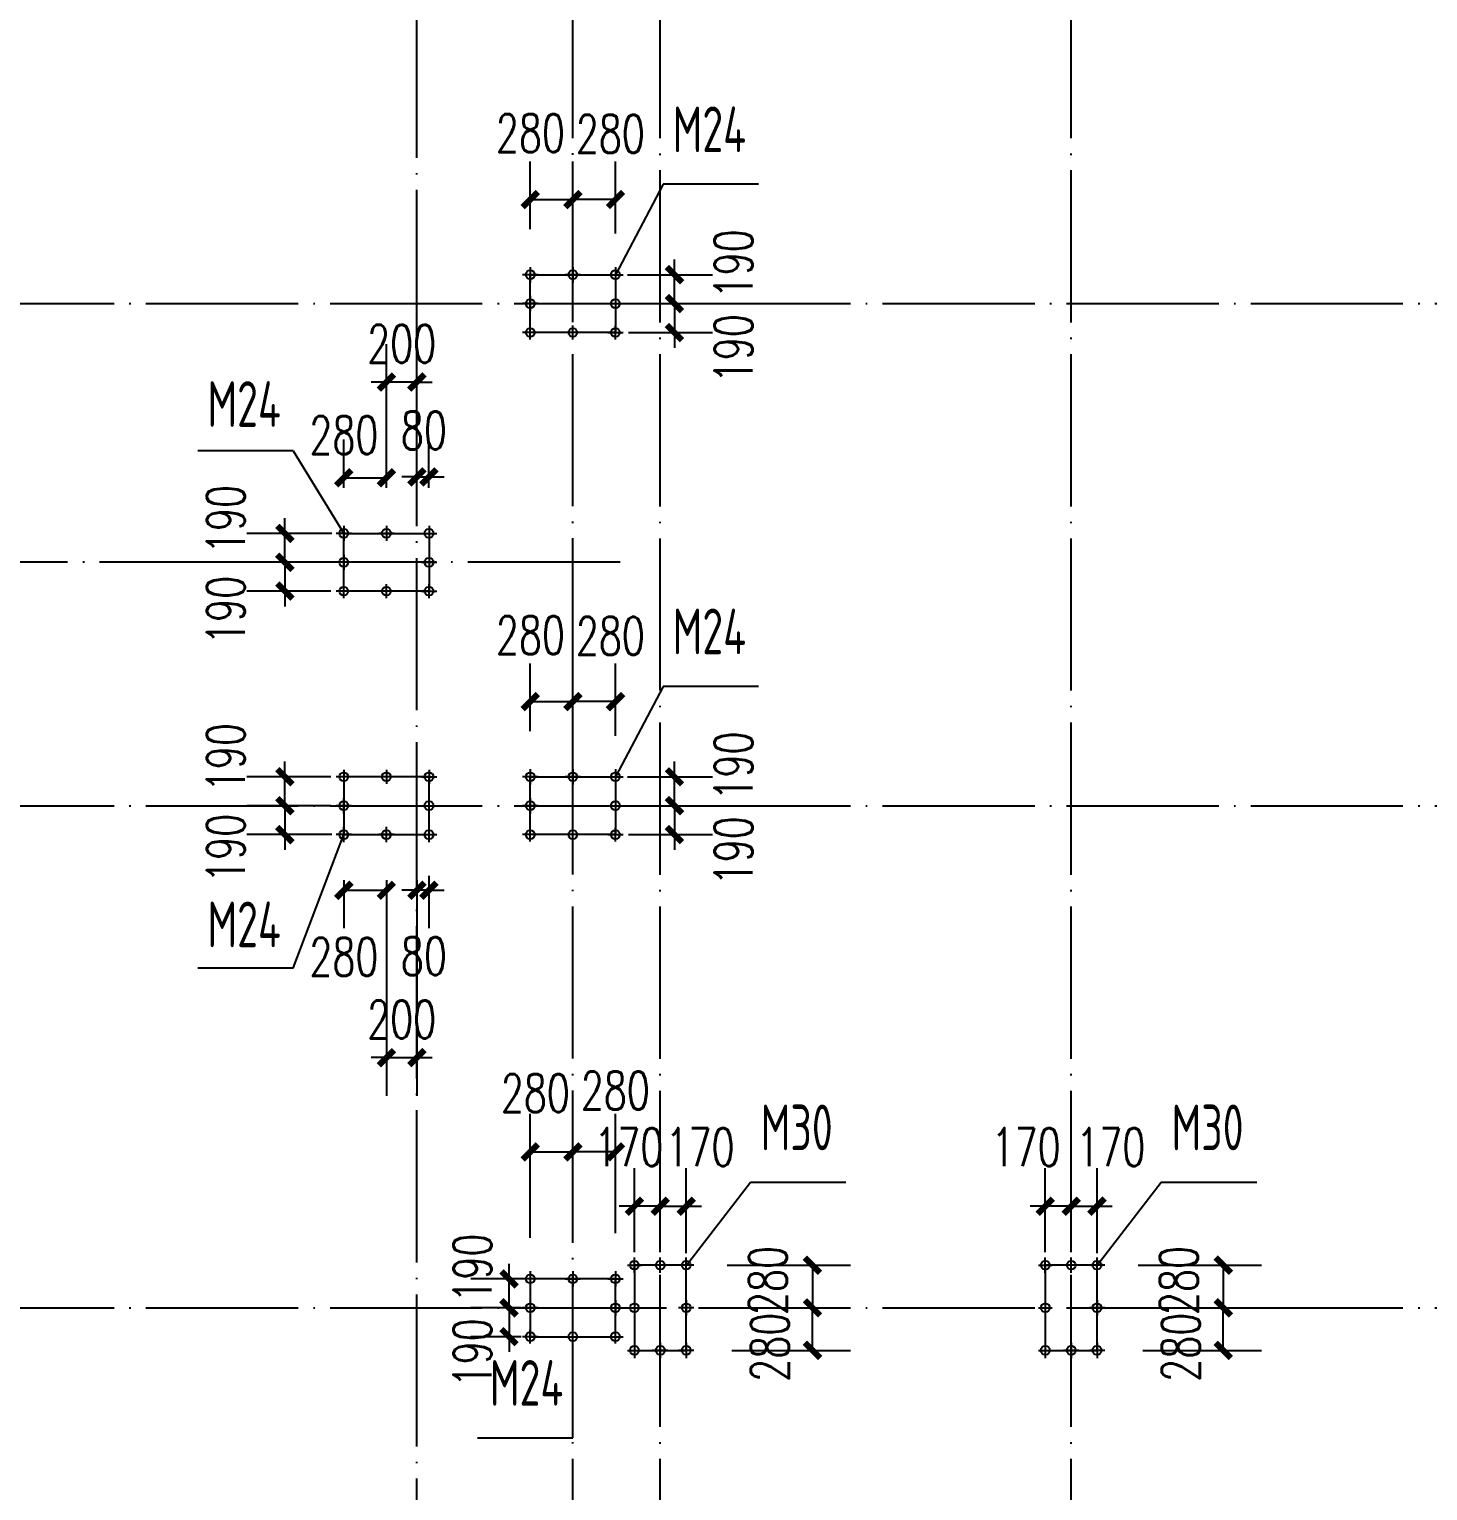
# Model space of a CAD drawing. Extents: x -89996 to 1006241, y -2176 to 440573.
# Drawn here: x 414479 to 432860, y 133138 to 152350 of the extents above; entities that cross this region are included whole.
import ezdxf
from ezdxf.enums import TextEntityAlignment as Align

# ---------------------------------------------------------------- set-up
doc = ezdxf.new("R2010")
doc.units = 0
doc.header["$LTSCALE"] = 1000
doc.header["$MEASUREMENT"] = 0
doc.linetypes.add('DOTE', pattern=[2.42, 2, -0.2, 0.02, -0.2])
for name, color, linetype in [('AXIS', 3, 'Continuous'), ('DOTE', 1, 'DOTE'), ('TEXT', 7, 'Continuous')]:
    doc.layers.add(name, color=color, linetype=linetype)
doc.styles.add('_TCH_DIM_T3', font='SIMPLEX', dxfattribs={"width": 0.705882, "bigfont": 'GBCBIG'})
doc.styles.add('TSSD_Label', font='tssdeng.shx', dxfattribs={"width": 0.7, "bigfont": 'hztxt.shx'})
doc.dimstyles.new('TCH-200-2', dxfattribs={"dimtxt": 500, "dimasz": 200, "dimexe": 500, "dimexo": 600, "dimgap": 252.5, "dimtad": 1, "dimdec": 0, "dimlfac": 0.5, "dimzin": 0, "dimdsep": 46, "dimtxsty": '_TCH_DIM_T3', "dimblk": 'ARCHTICK', "dimcen": 0.09, "dimclrd": 124, "dimclre": 124, "dimclrt": 7, "dimazin": 2, "dimtfac": 1, "dimtdec": 0, "dimtix": 1, "dimtmove": 2, "dimatfit": 3, "dimfxl": 0, "dimtolj": 1, "dimtzin": 0, "dimarcsym": 0})

# ---------------------------------------------------------------- blocks, each defined once
blk = doc.blocks.new('_ArchTick')
at = {"color": 0, "linetype": 'ByBlock', "const_width": 0.4}
blk.add_lwpolyline([(-0.5, -0.5), (0.5, 0.5)], dxfattribs=at)
blk = doc.blocks.new('*D1782')
at = {"color": 124, "linetype": 'ByBlock', "lineweight": -2, "transparency": 16777216}
for p, q in [((422433, 136276), (422433, 137378)), ((422773, 136273), (422773, 137378)), ((422433, 136878), (422233, 136878)), ((422773, 136878), (422433, 136878)), ((422773, 136878), (422973, 136878))]:
    blk.add_line(p, q, dxfattribs=at)
at = {"layer": 'Defpoints', "color": 0, "linetype": 'ByBlock', "transparency": 16777216}
for p in [(422433, 136878), (422433, 135676), (422773, 135673)]:
    blk.add_point(p, dxfattribs=at)
at = {"color": 124, "linetype": 'ByBlock', "lineweight": -2, "transparency": 16777216, "xscale": 200, "yscale": 200, "zscale": 200}
blk.add_blockref('_ArchTick', (422433, 136878), dxfattribs=at)
at = {"color": 124, "linetype": 'ByBlock', "lineweight": -2, "transparency": 16777216, "xscale": 200, "yscale": 200, "zscale": 200, "rotation": 180}
blk.add_blockref('_ArchTick', (422773, 136878), dxfattribs=at)
at = {"color": 7, "linetype": 'ByBlock', "transparency": 16777216, "insert": (422359, 137655), "char_height": 500, "attachment_point": 5, "style": '_TCH_DIM_T3'}
blk.add_mtext('\\A1;170', dxfattribs=at)
blk = doc.blocks.new('*D1783')
at = {"color": 124, "linetype": 'ByBlock', "lineweight": -2, "transparency": 16777216}
for p, q in [((422773, 136273), (422773, 137378)), ((423113, 136263), (423113, 137378)), ((422773, 136878), (422573, 136878)), ((422773, 136878), (423113, 136878)), ((423113, 136878), (423313, 136878))]:
    blk.add_line(p, q, dxfattribs=at)
at = {"layer": 'Defpoints', "color": 0, "linetype": 'ByBlock', "transparency": 16777216}
for p in [(423113, 136878), (422773, 135673), (423113, 135663)]:
    blk.add_point(p, dxfattribs=at)
at = {"color": 124, "linetype": 'ByBlock', "lineweight": -2, "transparency": 16777216, "xscale": 200, "yscale": 200, "zscale": 200}
blk.add_blockref('_ArchTick', (422773, 136878), dxfattribs=at)
at = {"color": 124, "linetype": 'ByBlock', "lineweight": -2, "transparency": 16777216, "xscale": 200, "yscale": 200, "zscale": 200, "rotation": 180}
blk.add_blockref('_ArchTick', (423113, 136878), dxfattribs=at)
at = {"color": 7, "linetype": 'ByBlock', "transparency": 16777216, "insert": (423295, 137655), "char_height": 500, "attachment_point": 5, "style": '_TCH_DIM_T3'}
blk.add_mtext('\\A1;170', dxfattribs=at)
blk = doc.blocks.new('*D1784')
at = {"color": 124, "linetype": 'ByBlock', "lineweight": -2, "transparency": 16777216}
for p, q in [((423653, 136103), (425273, 136103)), ((424773, 136103), (424773, 135543)), ((423713, 135543), (425273, 135543))]:
    blk.add_line(p, q, dxfattribs=at)
at = {"layer": 'Defpoints', "color": 0, "linetype": 'ByBlock', "transparency": 16777216}
for p in [(423053, 136103), (423113, 135543), (424773, 135543)]:
    blk.add_point(p, dxfattribs=at)
at = {"color": 124, "linetype": 'ByBlock', "lineweight": -2, "transparency": 16777216, "xscale": 200, "yscale": 200, "zscale": 200}
for p, rotation in [((424773, 136103), 90), ((424773, 135543), 270)]:
    blk.add_blockref('_ArchTick', p, dxfattribs=dict(at, rotation=rotation))
at = {"color": 7, "linetype": 'ByBlock', "transparency": 16777216, "insert": (424188, 135902), "char_height": 500, "attachment_point": 5, "rotation": 90, "style": '_TCH_DIM_T3'}
blk.add_mtext('\\A1;280', dxfattribs=at)
blk = doc.blocks.new('*D1781')
at = {"color": 124, "linetype": 'ByBlock', "lineweight": -2, "transparency": 16777216}
for p, q in [((423713, 135543), (425273, 135543)), ((424773, 134983), (424773, 135543)), ((423713, 134983), (425273, 134983))]:
    blk.add_line(p, q, dxfattribs=at)
at = {"layer": 'Defpoints', "color": 0, "linetype": 'ByBlock', "transparency": 16777216}
for p in [(423113, 135543), (424773, 135543), (423113, 134983)]:
    blk.add_point(p, dxfattribs=at)
at = {"color": 124, "linetype": 'ByBlock', "lineweight": -2, "transparency": 16777216, "xscale": 200, "yscale": 200, "zscale": 200}
for p, rotation in [((424773, 135543), 90), ((424773, 134983), 270)]:
    blk.add_blockref('_ArchTick', p, dxfattribs=dict(at, rotation=rotation))
at = {"color": 7, "linetype": 'ByBlock', "transparency": 16777216, "insert": (424214, 135024), "char_height": 500, "attachment_point": 5, "rotation": 90, "style": '_TCH_DIM_T3'}
blk.add_mtext('\\A1;280', dxfattribs=at)
blk = doc.blocks.new('*D1785')
at = {"color": 124, "linetype": 'ByBlock', "lineweight": -2, "transparency": 16777216}
for p, q in [((427833, 136276), (427833, 137378)), ((428173, 136273), (428173, 137378)), ((427833, 136878), (427633, 136878)), ((428173, 136878), (427833, 136878)), ((428173, 136878), (428373, 136878))]:
    blk.add_line(p, q, dxfattribs=at)
at = {"layer": 'Defpoints', "color": 0, "linetype": 'ByBlock', "transparency": 16777216}
for p in [(427833, 136878), (427833, 135676), (428173, 135673)]:
    blk.add_point(p, dxfattribs=at)
at = {"color": 124, "linetype": 'ByBlock', "lineweight": -2, "transparency": 16777216, "xscale": 200, "yscale": 200, "zscale": 200}
blk.add_blockref('_ArchTick', (427833, 136878), dxfattribs=at)
at = {"color": 124, "linetype": 'ByBlock', "lineweight": -2, "transparency": 16777216, "xscale": 200, "yscale": 200, "zscale": 200, "rotation": 180}
blk.add_blockref('_ArchTick', (428173, 136878), dxfattribs=at)
at = {"color": 7, "linetype": 'ByBlock', "transparency": 16777216, "insert": (427581, 137655), "char_height": 500, "attachment_point": 5, "style": '_TCH_DIM_T3'}
blk.add_mtext('\\A1;170', dxfattribs=at)
blk = doc.blocks.new('*D1786')
at = {"color": 124, "linetype": 'ByBlock', "lineweight": -2, "transparency": 16777216}
for p, q in [((428173, 136273), (428173, 137378)), ((428513, 136263), (428513, 137378)), ((428173, 136878), (427973, 136878)), ((428173, 136878), (428513, 136878)), ((428513, 136878), (428713, 136878))]:
    blk.add_line(p, q, dxfattribs=at)
at = {"layer": 'Defpoints', "color": 0, "linetype": 'ByBlock', "transparency": 16777216}
for p in [(428513, 136878), (428173, 135673), (428513, 135663)]:
    blk.add_point(p, dxfattribs=at)
at = {"color": 124, "linetype": 'ByBlock', "lineweight": -2, "transparency": 16777216, "xscale": 200, "yscale": 200, "zscale": 200}
blk.add_blockref('_ArchTick', (428173, 136878), dxfattribs=at)
at = {"color": 124, "linetype": 'ByBlock', "lineweight": -2, "transparency": 16777216, "xscale": 200, "yscale": 200, "zscale": 200, "rotation": 180}
blk.add_blockref('_ArchTick', (428513, 136878), dxfattribs=at)
at = {"color": 7, "linetype": 'ByBlock', "transparency": 16777216, "insert": (428695, 137655), "char_height": 500, "attachment_point": 5, "style": '_TCH_DIM_T3'}
blk.add_mtext('\\A1;170', dxfattribs=at)
blk = doc.blocks.new('*D1787')
at = {"color": 124, "linetype": 'ByBlock', "lineweight": -2, "transparency": 16777216}
for p, q in [((429053, 136103), (430673, 136103)), ((430173, 136103), (430173, 135543)), ((429113, 135543), (430673, 135543))]:
    blk.add_line(p, q, dxfattribs=at)
at = {"layer": 'Defpoints', "color": 0, "linetype": 'ByBlock', "transparency": 16777216}
for p in [(428453, 136103), (428513, 135543), (430173, 135543)]:
    blk.add_point(p, dxfattribs=at)
at = {"color": 124, "linetype": 'ByBlock', "lineweight": -2, "transparency": 16777216, "xscale": 200, "yscale": 200, "zscale": 200}
for p, rotation in [((430173, 136103), 90), ((430173, 135543), 270)]:
    blk.add_blockref('_ArchTick', p, dxfattribs=dict(at, rotation=rotation))
at = {"color": 7, "linetype": 'ByBlock', "transparency": 16777216, "insert": (429588, 135902), "char_height": 500, "attachment_point": 5, "rotation": 90, "style": '_TCH_DIM_T3'}
blk.add_mtext('\\A1;280', dxfattribs=at)
blk = doc.blocks.new('*D1788')
at = {"color": 124, "linetype": 'ByBlock', "lineweight": -2, "transparency": 16777216}
for p, q in [((429113, 135543), (430673, 135543)), ((430173, 134983), (430173, 135543)), ((429113, 134983), (430673, 134983))]:
    blk.add_line(p, q, dxfattribs=at)
at = {"layer": 'Defpoints', "color": 0, "linetype": 'ByBlock', "transparency": 16777216}
for p in [(428513, 135543), (430173, 135543), (428513, 134983)]:
    blk.add_point(p, dxfattribs=at)
at = {"color": 124, "linetype": 'ByBlock', "lineweight": -2, "transparency": 16777216, "xscale": 200, "yscale": 200, "zscale": 200}
for p, rotation in [((430173, 135543), 90), ((430173, 134983), 270)]:
    blk.add_blockref('_ArchTick', p, dxfattribs=dict(at, rotation=rotation))
at = {"color": 7, "linetype": 'ByBlock', "transparency": 16777216, "insert": (429614, 135024), "char_height": 500, "attachment_point": 5, "rotation": 90, "style": '_TCH_DIM_T3'}
blk.add_mtext('\\A1;280', dxfattribs=at)
blk = doc.blocks.new('*D2372')
at = {"color": 124, "linetype": 'ByBlock', "lineweight": -2, "transparency": 16777216}
for p, q in [((422959, 148743), (422959, 148943)), ((422354, 148743), (423459, 148743)), ((422959, 148743), (422959, 148363)), ((422356, 148363), (423459, 148363)), ((422959, 148363), (422959, 148163))]:
    blk.add_line(p, q, dxfattribs=at)
at = {"layer": 'Defpoints', "color": 0, "linetype": 'ByBlock', "transparency": 16777216}
for p in [(421754, 148743), (421756, 148363), (422959, 148363)]:
    blk.add_point(p, dxfattribs=at)
at = {"color": 124, "linetype": 'ByBlock', "lineweight": -2, "transparency": 16777216, "xscale": 200, "yscale": 200, "zscale": 200}
for p, rotation in [((422959, 148743), 270), ((422959, 148363), 90)]:
    blk.add_blockref('_ArchTick', p, dxfattribs=dict(at, rotation=rotation))
at = {"color": 7, "linetype": 'ByBlock', "transparency": 16777216, "insert": (423735, 148151), "char_height": 500, "attachment_point": 5, "rotation": 90, "style": '_TCH_DIM_T3'}
blk.add_mtext('\\A1;190', dxfattribs=at)
blk = doc.blocks.new('*D2373')
at = {"color": 124, "linetype": 'ByBlock', "lineweight": -2, "transparency": 16777216}
for p, q in [((422959, 149123), (422959, 149323)), ((422344, 149123), (423459, 149123)), ((422959, 148743), (422959, 149123)), ((422354, 148743), (423459, 148743)), ((422959, 148743), (422959, 148543))]:
    blk.add_line(p, q, dxfattribs=at)
at = {"layer": 'Defpoints', "color": 0, "linetype": 'ByBlock', "transparency": 16777216}
for p in [(421744, 149123), (422959, 149123), (421754, 148743)]:
    blk.add_point(p, dxfattribs=at)
at = {"color": 124, "linetype": 'ByBlock', "lineweight": -2, "transparency": 16777216, "xscale": 200, "yscale": 200, "zscale": 200}
for p, rotation in [((422959, 149123), 270), ((422959, 148743), 90)]:
    blk.add_blockref('_ArchTick', p, dxfattribs=dict(at, rotation=rotation))
at = {"color": 7, "linetype": 'ByBlock', "transparency": 16777216, "insert": (423735, 149265), "char_height": 500, "attachment_point": 5, "rotation": 90, "style": '_TCH_DIM_T3'}
blk.add_mtext('\\A1;190', dxfattribs=at)
blk = doc.blocks.new('*D2374')
at = {"color": 124, "linetype": 'ByBlock', "lineweight": -2, "transparency": 16777216}
for p, q in [((421624, 149723), (421624, 150611)), ((422184, 149663), (422184, 150611)), ((422184, 150111), (421624, 150111))]:
    blk.add_line(p, q, dxfattribs=at)
at = {"layer": 'Defpoints', "color": 0, "linetype": 'ByBlock', "transparency": 16777216}
for p in [(421624, 150111), (421624, 149123), (422184, 149063)]:
    blk.add_point(p, dxfattribs=at)
at = {"color": 124, "linetype": 'ByBlock', "lineweight": -2, "transparency": 16777216, "xscale": 200, "yscale": 200, "zscale": 200, "rotation": 180}
blk.add_blockref('_ArchTick', (421624, 150111), dxfattribs=at)
at = {"color": 124, "linetype": 'ByBlock', "lineweight": -2, "transparency": 16777216, "xscale": 200, "yscale": 200, "zscale": 200}
blk.add_blockref('_ArchTick', (422184, 150111), dxfattribs=at)
at = {"color": 7, "linetype": 'ByBlock', "transparency": 16777216, "insert": (422116, 150975), "char_height": 500, "attachment_point": 5, "style": '_TCH_DIM_T3'}
blk.add_mtext('\\A1;280', dxfattribs=at)
blk = doc.blocks.new('*D2375')
at = {"color": 124, "linetype": 'ByBlock', "lineweight": -2, "transparency": 16777216}
for p, q in [((421064, 149723), (421064, 150611)), ((421624, 149723), (421624, 150611)), ((421064, 150111), (421624, 150111))]:
    blk.add_line(p, q, dxfattribs=at)
at = {"layer": 'Defpoints', "color": 0, "linetype": 'ByBlock', "transparency": 16777216}
for p in [(421624, 150111), (421064, 149123), (421624, 149123)]:
    blk.add_point(p, dxfattribs=at)
at = {"color": 124, "linetype": 'ByBlock', "lineweight": -2, "transparency": 16777216, "xscale": 200, "yscale": 200, "zscale": 200, "rotation": 180}
blk.add_blockref('_ArchTick', (421064, 150111), dxfattribs=at)
at = {"color": 124, "linetype": 'ByBlock', "lineweight": -2, "transparency": 16777216, "xscale": 200, "yscale": 200, "zscale": 200}
blk.add_blockref('_ArchTick', (421624, 150111), dxfattribs=at)
at = {"color": 7, "linetype": 'ByBlock', "transparency": 16777216, "insert": (421066, 150985), "char_height": 500, "attachment_point": 5, "style": '_TCH_DIM_T3'}
blk.add_mtext('\\A1;280', dxfattribs=at)
blk = doc.blocks.new('*D2392')
at = {"color": 124, "linetype": 'ByBlock', "lineweight": -2, "transparency": 16777216}
for p, q in [((422959, 142143), (422959, 142343)), ((422354, 142143), (423459, 142143)), ((422959, 142143), (422959, 141763)), ((422356, 141763), (423459, 141763)), ((422959, 141763), (422959, 141563))]:
    blk.add_line(p, q, dxfattribs=at)
at = {"layer": 'Defpoints', "color": 0, "linetype": 'ByBlock', "transparency": 16777216}
for p in [(421754, 142143), (421756, 141763), (422959, 141763)]:
    blk.add_point(p, dxfattribs=at)
at = {"color": 124, "linetype": 'ByBlock', "lineweight": -2, "transparency": 16777216, "xscale": 200, "yscale": 200, "zscale": 200}
for p, rotation in [((422959, 142143), 270), ((422959, 141763), 90)]:
    blk.add_blockref('_ArchTick', p, dxfattribs=dict(at, rotation=rotation))
at = {"color": 7, "linetype": 'ByBlock', "transparency": 16777216, "insert": (423735, 141551), "char_height": 500, "attachment_point": 5, "rotation": 90, "style": '_TCH_DIM_T3'}
blk.add_mtext('\\A1;190', dxfattribs=at)
blk = doc.blocks.new('*D2393')
at = {"color": 124, "linetype": 'ByBlock', "lineweight": -2, "transparency": 16777216}
for p, q in [((422959, 142523), (422959, 142723)), ((422344, 142523), (423459, 142523)), ((422959, 142143), (422959, 142523)), ((422354, 142143), (423459, 142143)), ((422959, 142143), (422959, 141943))]:
    blk.add_line(p, q, dxfattribs=at)
at = {"layer": 'Defpoints', "color": 0, "linetype": 'ByBlock', "transparency": 16777216}
for p in [(421744, 142523), (422959, 142523), (421754, 142143)]:
    blk.add_point(p, dxfattribs=at)
at = {"color": 124, "linetype": 'ByBlock', "lineweight": -2, "transparency": 16777216, "xscale": 200, "yscale": 200, "zscale": 200}
for p, rotation in [((422959, 142523), 270), ((422959, 142143), 90)]:
    blk.add_blockref('_ArchTick', p, dxfattribs=dict(at, rotation=rotation))
at = {"color": 7, "linetype": 'ByBlock', "transparency": 16777216, "insert": (423735, 142665), "char_height": 500, "attachment_point": 5, "rotation": 90, "style": '_TCH_DIM_T3'}
blk.add_mtext('\\A1;190', dxfattribs=at)
blk = doc.blocks.new('*D2394')
at = {"color": 124, "linetype": 'ByBlock', "lineweight": -2, "transparency": 16777216}
for p, q in [((421624, 143123), (421624, 144011)), ((422184, 143063), (422184, 144011)), ((422184, 143511), (421624, 143511))]:
    blk.add_line(p, q, dxfattribs=at)
at = {"layer": 'Defpoints', "color": 0, "linetype": 'ByBlock', "transparency": 16777216}
for p in [(421624, 143511), (421624, 142523), (422184, 142463)]:
    blk.add_point(p, dxfattribs=at)
at = {"color": 124, "linetype": 'ByBlock', "lineweight": -2, "transparency": 16777216, "xscale": 200, "yscale": 200, "zscale": 200, "rotation": 180}
blk.add_blockref('_ArchTick', (421624, 143511), dxfattribs=at)
at = {"color": 124, "linetype": 'ByBlock', "lineweight": -2, "transparency": 16777216, "xscale": 200, "yscale": 200, "zscale": 200}
blk.add_blockref('_ArchTick', (422184, 143511), dxfattribs=at)
at = {"color": 7, "linetype": 'ByBlock', "transparency": 16777216, "insert": (422116, 144375), "char_height": 500, "attachment_point": 5, "style": '_TCH_DIM_T3'}
blk.add_mtext('\\A1;280', dxfattribs=at)
blk = doc.blocks.new('*D2395')
at = {"color": 124, "linetype": 'ByBlock', "lineweight": -2, "transparency": 16777216}
for p, q in [((421064, 143123), (421064, 144011)), ((421624, 143123), (421624, 144011)), ((421064, 143511), (421624, 143511))]:
    blk.add_line(p, q, dxfattribs=at)
at = {"layer": 'Defpoints', "color": 0, "linetype": 'ByBlock', "transparency": 16777216}
for p in [(421624, 143511), (421064, 142523), (421624, 142523)]:
    blk.add_point(p, dxfattribs=at)
at = {"color": 124, "linetype": 'ByBlock', "lineweight": -2, "transparency": 16777216, "xscale": 200, "yscale": 200, "zscale": 200, "rotation": 180}
blk.add_blockref('_ArchTick', (421064, 143511), dxfattribs=at)
at = {"color": 124, "linetype": 'ByBlock', "lineweight": -2, "transparency": 16777216, "xscale": 200, "yscale": 200, "zscale": 200}
blk.add_blockref('_ArchTick', (421624, 143511), dxfattribs=at)
at = {"color": 7, "linetype": 'ByBlock', "transparency": 16777216, "insert": (421066, 144385), "char_height": 500, "attachment_point": 5, "style": '_TCH_DIM_T3'}
blk.add_mtext('\\A1;280', dxfattribs=at)
blk = doc.blocks.new('*D2400')
at = {"color": 124, "linetype": 'ByBlock', "lineweight": -2, "transparency": 16777216}
for p, q in [((420785, 135543), (420785, 135743)), ((420946, 135543), (420285, 135543)), ((420785, 135543), (420785, 135163)), ((420944, 135163), (420285, 135163)), ((420785, 135163), (420785, 134963))]:
    blk.add_line(p, q, dxfattribs=at)
at = {"layer": 'Defpoints', "color": 0, "linetype": 'ByBlock', "transparency": 16777216}
for p in [(421546, 135543), (420785, 135163), (421544, 135163)]:
    blk.add_point(p, dxfattribs=at)
at = {"color": 124, "linetype": 'ByBlock', "lineweight": -2, "transparency": 16777216, "xscale": 200, "yscale": 200, "zscale": 200}
for p, rotation in [((420785, 135543), 270), ((420785, 135163), 90)]:
    blk.add_blockref('_ArchTick', p, dxfattribs=dict(at, rotation=rotation))
at = {"color": 7, "linetype": 'ByBlock', "transparency": 16777216, "insert": (420304, 134951), "char_height": 500, "attachment_point": 5, "rotation": 90, "style": '_TCH_DIM_T3'}
blk.add_mtext('\\A1;190', dxfattribs=at)
blk = doc.blocks.new('*D2401')
at = {"color": 124, "linetype": 'ByBlock', "lineweight": -2, "transparency": 16777216}
for p, q in [((420785, 135923), (420785, 136123)), ((420956, 135923), (420285, 135923)), ((420785, 135543), (420785, 135923)), ((420946, 135543), (420285, 135543)), ((420785, 135543), (420785, 135343))]:
    blk.add_line(p, q, dxfattribs=at)
at = {"layer": 'Defpoints', "color": 0, "linetype": 'ByBlock', "transparency": 16777216}
for p in [(420785, 135923), (421556, 135923), (421546, 135543)]:
    blk.add_point(p, dxfattribs=at)
at = {"color": 124, "linetype": 'ByBlock', "lineweight": -2, "transparency": 16777216, "xscale": 200, "yscale": 200, "zscale": 200}
for p, rotation in [((420785, 135923), 270), ((420785, 135543), 90)]:
    blk.add_blockref('_ArchTick', p, dxfattribs=dict(at, rotation=rotation))
at = {"color": 7, "linetype": 'ByBlock', "transparency": 16777216, "insert": (420304, 136065), "char_height": 500, "attachment_point": 5, "rotation": 90, "style": '_TCH_DIM_T3'}
blk.add_mtext('\\A1;190', dxfattribs=at)
blk = doc.blocks.new('*D2402')
at = {"color": 124, "linetype": 'ByBlock', "lineweight": -2, "transparency": 16777216}
for p, q in [((421064, 136463), (421064, 138093)), ((421624, 136523), (421624, 138093)), ((421064, 137593), (421624, 137593))]:
    blk.add_line(p, q, dxfattribs=at)
at = {"layer": 'Defpoints', "color": 0, "linetype": 'ByBlock', "transparency": 16777216}
for p in [(421624, 137593), (421064, 135863), (421624, 135923)]:
    blk.add_point(p, dxfattribs=at)
at = {"color": 124, "linetype": 'ByBlock', "lineweight": -2, "transparency": 16777216, "xscale": 200, "yscale": 200, "zscale": 200, "rotation": 180}
blk.add_blockref('_ArchTick', (421064, 137593), dxfattribs=at)
at = {"color": 124, "linetype": 'ByBlock', "lineweight": -2, "transparency": 16777216, "xscale": 200, "yscale": 200, "zscale": 200}
blk.add_blockref('_ArchTick', (421624, 137593), dxfattribs=at)
at = {"color": 7, "linetype": 'ByBlock', "transparency": 16777216, "insert": (421131, 138365), "char_height": 500, "attachment_point": 5, "style": '_TCH_DIM_T3'}
blk.add_mtext('\\A1;280', dxfattribs=at)
blk = doc.blocks.new('*D2403')
at = {"color": 124, "linetype": 'ByBlock', "lineweight": -2, "transparency": 16777216}
for p, q in [((421624, 136523), (421624, 138093)), ((422184, 136523), (422184, 138093)), ((422184, 137593), (421624, 137593))]:
    blk.add_line(p, q, dxfattribs=at)
at = {"layer": 'Defpoints', "color": 0, "linetype": 'ByBlock', "transparency": 16777216}
for p in [(421624, 137593), (421624, 135923), (422184, 135923)]:
    blk.add_point(p, dxfattribs=at)
at = {"color": 124, "linetype": 'ByBlock', "lineweight": -2, "transparency": 16777216, "xscale": 200, "yscale": 200, "zscale": 200, "rotation": 180}
blk.add_blockref('_ArchTick', (421624, 137593), dxfattribs=at)
at = {"color": 124, "linetype": 'ByBlock', "lineweight": -2, "transparency": 16777216, "xscale": 200, "yscale": 200, "zscale": 200}
blk.add_blockref('_ArchTick', (422184, 137593), dxfattribs=at)
at = {"color": 7, "linetype": 'ByBlock', "transparency": 16777216, "insert": (422182, 138399), "char_height": 500, "attachment_point": 5, "style": '_TCH_DIM_T3'}
blk.add_mtext('\\A1;280', dxfattribs=at)
blk = doc.blocks.new('*D2404')
at = {"color": 124, "linetype": 'ByBlock', "lineweight": -2, "transparency": 16777216}
for p, q in [((417839, 142523), (417839, 142723)), ((418441, 142523), (417339, 142523)), ((417839, 142143), (417839, 142523)), ((418443, 142143), (417339, 142143)), ((417839, 142143), (417839, 141943))]:
    blk.add_line(p, q, dxfattribs=at)
at = {"layer": 'Defpoints', "color": 0, "linetype": 'ByBlock', "transparency": 16777216}
for p in [(417839, 142523), (419041, 142523), (419043, 142143)]:
    blk.add_point(p, dxfattribs=at)
at = {"color": 124, "linetype": 'ByBlock', "lineweight": -2, "transparency": 16777216, "xscale": 200, "yscale": 200, "zscale": 200}
for p, rotation in [((417839, 142523), 270), ((417839, 142143), 90)]:
    blk.add_blockref('_ArchTick', p, dxfattribs=dict(at, rotation=rotation))
at = {"color": 7, "linetype": 'ByBlock', "transparency": 16777216, "insert": (417062, 142775), "char_height": 500, "attachment_point": 5, "rotation": 90, "style": '_TCH_DIM_T3'}
blk.add_mtext('\\A1;190', dxfattribs=at)
blk = doc.blocks.new('*D2405')
at = {"color": 124, "linetype": 'ByBlock', "lineweight": -2, "transparency": 16777216}
for p, q in [((417839, 142143), (417839, 142343)), ((418443, 142143), (417339, 142143)), ((417839, 142143), (417839, 141763)), ((418454, 141763), (417339, 141763)), ((417839, 141763), (417839, 141563))]:
    blk.add_line(p, q, dxfattribs=at)
at = {"layer": 'Defpoints', "color": 0, "linetype": 'ByBlock', "transparency": 16777216}
for p in [(419043, 142143), (417839, 141763), (419054, 141763)]:
    blk.add_point(p, dxfattribs=at)
at = {"color": 124, "linetype": 'ByBlock', "lineweight": -2, "transparency": 16777216, "xscale": 200, "yscale": 200, "zscale": 200}
for p, rotation in [((417839, 142143), 270), ((417839, 141763), 90)]:
    blk.add_blockref('_ArchTick', p, dxfattribs=dict(at, rotation=rotation))
at = {"color": 7, "linetype": 'ByBlock', "transparency": 16777216, "insert": (417062, 141582), "char_height": 500, "attachment_point": 5, "rotation": 90, "style": '_TCH_DIM_T3'}
blk.add_mtext('\\A1;190', dxfattribs=at)
blk = doc.blocks.new('*D2406')
at = {"color": 124, "linetype": 'ByBlock', "lineweight": -2, "transparency": 16777216}
for p, q in [((419733, 141223), (419733, 140531)), ((419574, 141031), (419374, 141031)), ((419574, 141163), (419574, 140531)), ((419733, 141031), (419574, 141031)), ((419733, 141031), (419933, 141031))]:
    blk.add_line(p, q, dxfattribs=at)
at = {"layer": 'Defpoints', "color": 0, "linetype": 'ByBlock', "transparency": 16777216}
for p in [(419733, 141823), (419574, 141763), (419574, 141031)]:
    blk.add_point(p, dxfattribs=at)
at = {"color": 124, "linetype": 'ByBlock', "lineweight": -2, "transparency": 16777216, "xscale": 200, "yscale": 200, "zscale": 200}
blk.add_blockref('_ArchTick', (419574, 141031), dxfattribs=at)
at = {"color": 124, "linetype": 'ByBlock', "lineweight": -2, "transparency": 16777216, "xscale": 200, "yscale": 200, "zscale": 200, "rotation": 180}
blk.add_blockref('_ArchTick', (419733, 141031), dxfattribs=at)
at = {"color": 7, "linetype": 'ByBlock', "transparency": 16777216, "insert": (419666, 140167), "char_height": 500, "attachment_point": 5, "style": '_TCH_DIM_T3'}
blk.add_mtext('\\A1;80', dxfattribs=at)
blk = doc.blocks.new('*D2407')
at = {"color": 124, "linetype": 'ByBlock', "lineweight": -2, "transparency": 16777216}
for p, q in [((418613, 141163), (418613, 140531)), ((418613, 141031), (419173, 141031)), ((419173, 141163), (419173, 140531))]:
    blk.add_line(p, q, dxfattribs=at)
at = {"layer": 'Defpoints', "color": 0, "linetype": 'ByBlock', "transparency": 16777216}
for p in [(418613, 141763), (419173, 141763), (419173, 141031)]:
    blk.add_point(p, dxfattribs=at)
at = {"color": 124, "linetype": 'ByBlock', "lineweight": -2, "transparency": 16777216, "xscale": 200, "yscale": 200, "zscale": 200, "rotation": 180}
blk.add_blockref('_ArchTick', (418613, 141031), dxfattribs=at)
at = {"color": 124, "linetype": 'ByBlock', "lineweight": -2, "transparency": 16777216, "xscale": 200, "yscale": 200, "zscale": 200}
blk.add_blockref('_ArchTick', (419173, 141031), dxfattribs=at)
at = {"color": 7, "linetype": 'ByBlock', "transparency": 16777216, "insert": (418615, 140156), "char_height": 500, "attachment_point": 5, "style": '_TCH_DIM_T3'}
blk.add_mtext('\\A1;280', dxfattribs=at)
blk = doc.blocks.new('*D2623')
at = {"color": 124, "linetype": 'ByBlock', "lineweight": -2, "transparency": 16777216}
for p, q in [((419173, 141163), (419173, 138331)), ((419574, 141163), (419574, 138331)), ((419173, 138831), (418973, 138831)), ((419173, 138831), (419574, 138831)), ((419574, 138831), (419774, 138831))]:
    blk.add_line(p, q, dxfattribs=at)
at = {"layer": 'Defpoints', "color": 0, "linetype": 'ByBlock', "transparency": 16777216}
for p in [(419173, 141763), (419574, 141763), (419574, 138831)]:
    blk.add_point(p, dxfattribs=at)
at = {"color": 124, "linetype": 'ByBlock', "lineweight": -2, "transparency": 16777216, "xscale": 200, "yscale": 200, "zscale": 200}
blk.add_blockref('_ArchTick', (419173, 138831), dxfattribs=at)
at = {"color": 124, "linetype": 'ByBlock', "lineweight": -2, "transparency": 16777216, "xscale": 200, "yscale": 200, "zscale": 200, "rotation": 180}
blk.add_blockref('_ArchTick', (419574, 138831), dxfattribs=at)
at = {"color": 7, "linetype": 'ByBlock', "transparency": 16777216, "insert": (419374, 139334), "char_height": 500, "attachment_point": 5, "style": '_TCH_DIM_T3'}
blk.add_mtext('\\A1;200', dxfattribs=at)
blk = doc.blocks.new('*D2626')
at = {"color": 124, "linetype": 'ByBlock', "lineweight": -2, "transparency": 16777216}
for p, q in [((417839, 145343), (417839, 145543)), ((418443, 145343), (417339, 145343)), ((417839, 145343), (417839, 144963)), ((418441, 144963), (417339, 144963)), ((417839, 144963), (417839, 144763))]:
    blk.add_line(p, q, dxfattribs=at)
at = {"layer": 'Defpoints', "color": 0, "linetype": 'ByBlock', "transparency": 16777216}
for p in [(419043, 145343), (417839, 144963), (419041, 144963)]:
    blk.add_point(p, dxfattribs=at)
at = {"color": 124, "linetype": 'ByBlock', "lineweight": -2, "transparency": 16777216, "xscale": 200, "yscale": 200, "zscale": 200}
for p, rotation in [((417839, 145343), 270), ((417839, 144963), 90)]:
    blk.add_blockref('_ArchTick', p, dxfattribs=dict(at, rotation=rotation))
at = {"color": 7, "linetype": 'ByBlock', "transparency": 16777216, "insert": (417062, 144711), "char_height": 500, "attachment_point": 5, "rotation": 90, "style": '_TCH_DIM_T3'}
blk.add_mtext('\\A1;190', dxfattribs=at)
blk = doc.blocks.new('*D2627')
at = {"color": 124, "linetype": 'ByBlock', "lineweight": -2, "transparency": 16777216}
for p, q in [((417839, 145723), (417839, 145923)), ((418454, 145723), (417339, 145723)), ((417839, 145343), (417839, 145723)), ((418443, 145343), (417339, 145343)), ((417839, 145343), (417839, 145143))]:
    blk.add_line(p, q, dxfattribs=at)
at = {"layer": 'Defpoints', "color": 0, "linetype": 'ByBlock', "transparency": 16777216}
for p in [(417839, 145723), (419054, 145723), (419043, 145343)]:
    blk.add_point(p, dxfattribs=at)
at = {"color": 124, "linetype": 'ByBlock', "lineweight": -2, "transparency": 16777216, "xscale": 200, "yscale": 200, "zscale": 200}
for p, rotation in [((417839, 145723), 270), ((417839, 145343), 90)]:
    blk.add_blockref('_ArchTick', p, dxfattribs=dict(at, rotation=rotation))
at = {"color": 7, "linetype": 'ByBlock', "transparency": 16777216, "insert": (417062, 145905), "char_height": 500, "attachment_point": 5, "rotation": 90, "style": '_TCH_DIM_T3'}
blk.add_mtext('\\A1;190', dxfattribs=at)
blk = doc.blocks.new('*D2628')
at = {"color": 124, "linetype": 'ByBlock', "lineweight": -2, "transparency": 16777216}
for p, q in [((419574, 146323), (419574, 146964)), ((419733, 146323), (419733, 146964)), ((419574, 146464), (419374, 146464)), ((419574, 146464), (419733, 146464)), ((419733, 146464), (419933, 146464))]:
    blk.add_line(p, q, dxfattribs=at)
at = {"layer": 'Defpoints', "color": 0, "linetype": 'ByBlock', "transparency": 16777216}
for p in [(419733, 146464), (419574, 145723), (419733, 145723)]:
    blk.add_point(p, dxfattribs=at)
at = {"color": 124, "linetype": 'ByBlock', "lineweight": -2, "transparency": 16777216, "xscale": 200, "yscale": 200, "zscale": 200}
blk.add_blockref('_ArchTick', (419574, 146464), dxfattribs=at)
at = {"color": 124, "linetype": 'ByBlock', "lineweight": -2, "transparency": 16777216, "xscale": 200, "yscale": 200, "zscale": 200, "rotation": 180}
blk.add_blockref('_ArchTick', (419733, 146464), dxfattribs=at)
at = {"color": 7, "linetype": 'ByBlock', "transparency": 16777216, "insert": (419666, 147076), "char_height": 500, "attachment_point": 5, "style": '_TCH_DIM_T3'}
blk.add_mtext('\\A1;80', dxfattribs=at)
blk = doc.blocks.new('*D2629')
at = {"color": 124, "linetype": 'ByBlock', "lineweight": -2, "transparency": 16777216}
for p, q in [((418613, 146323), (418613, 146955)), ((419173, 146323), (419173, 146955)), ((418613, 146455), (419173, 146455))]:
    blk.add_line(p, q, dxfattribs=at)
at = {"layer": 'Defpoints', "color": 0, "linetype": 'ByBlock', "transparency": 16777216}
for p in [(419173, 146455), (418613, 145723), (419173, 145723)]:
    blk.add_point(p, dxfattribs=at)
at = {"color": 124, "linetype": 'ByBlock', "lineweight": -2, "transparency": 16777216, "xscale": 200, "yscale": 200, "zscale": 200, "rotation": 180}
blk.add_blockref('_ArchTick', (418613, 146455), dxfattribs=at)
at = {"color": 124, "linetype": 'ByBlock', "lineweight": -2, "transparency": 16777216, "xscale": 200, "yscale": 200, "zscale": 200}
blk.add_blockref('_ArchTick', (419173, 146455), dxfattribs=at)
at = {"color": 7, "linetype": 'ByBlock', "transparency": 16777216, "insert": (418615, 147015), "char_height": 500, "attachment_point": 5, "style": '_TCH_DIM_T3'}
blk.add_mtext('\\A1;280', dxfattribs=at)
blk = doc.blocks.new('*D2630')
at = {"color": 124, "linetype": 'ByBlock', "lineweight": -2, "transparency": 16777216}
for p, q in [((419173, 146323), (419173, 148212)), ((419574, 146323), (419574, 148212)), ((419173, 147712), (418973, 147712)), ((419574, 147712), (419173, 147712)), ((419574, 147712), (419774, 147712))]:
    blk.add_line(p, q, dxfattribs=at)
at = {"layer": 'Defpoints', "color": 0, "linetype": 'ByBlock', "transparency": 16777216}
for p in [(419173, 147712), (419173, 145723), (419574, 145723)]:
    blk.add_point(p, dxfattribs=at)
at = {"color": 124, "linetype": 'ByBlock', "lineweight": -2, "transparency": 16777216, "xscale": 200, "yscale": 200, "zscale": 200}
blk.add_blockref('_ArchTick', (419173, 147712), dxfattribs=at)
at = {"color": 124, "linetype": 'ByBlock', "lineweight": -2, "transparency": 16777216, "xscale": 200, "yscale": 200, "zscale": 200, "rotation": 180}
blk.add_blockref('_ArchTick', (419574, 147712), dxfattribs=at)
at = {"color": 7, "linetype": 'ByBlock', "transparency": 16777216, "insert": (419374, 148215), "char_height": 500, "attachment_point": 5, "style": '_TCH_DIM_T3'}
blk.add_mtext('\\A1;200', dxfattribs=at)

msp = doc.modelspace()

# ---------------------------------------------------------------- linework, layer by layer
for centre in [(421063.65, 149123.22), (421623.65, 149123.22), (422183.65, 149123.22), (421063.65, 148743.22), (422183.65, 148743.22), (421063.65, 148363.22), (421623.65, 148363.22), (422183.65, 148363.22), (418613.48, 145723.22), (419173.48, 145723.22), (419733.48, 145723.22), (418613.48, 145343.22), (419733.48, 145343.22), (418613.48, 144963.22), (419173.48, 144963.22), (419733.48, 144963.22), (418613.48, 142523.22), (419173.48, 142523.22), (419733.48, 142523.22), (421063.65, 142523.22), (421623.65, 142523.22), (422183.65, 142523.22), (418613.48, 142143.22), (419733.48, 142143.22), (421063.65, 142143.22), (422183.65, 142143.22), (418613.48, 141763.22), (419173.48, 141763.22), (419733.48, 141763.22), (421063.65, 141763.22), (421623.65, 141763.22), (422183.65, 141763.22), (422433.48, 136103.22), (422773.48, 136103.22), (423113.48, 136103.22), (427833.48, 136103.22), (428173.48, 136103.22), (428513.48, 136103.22), (421063.65, 135923.22), (421623.65, 135923.22), (422183.65, 135923.22), (421063.65, 135543.22), (422183.65, 135543.22), (422433.48, 135543.22), (423113.48, 135543.22), (427833.48, 135543.22), (428513.48, 135543.22), (421063.65, 135163.22), (421623.65, 135163.22), (422183.65, 135163.22), (422433.48, 134983.22), (422773.48, 134983.22), (423113.48, 134983.22), (427833.48, 134983.22), (428173.48, 134983.22), (428513.48, 134983.22)]:
    msp.add_circle(centre, 58.52)
at = {"layer": 'AXIS'}
for p, q in [((422809.25, 150312), (422183.65, 149123.22)), ((424063.27, 150312), (422809.25, 150312)), ((421164.32, 149123.22), (420962.98, 149123.22)), ((421063.65, 149223.89), (421063.65, 149022.55)), ((421724.32, 149123.22), (421522.98, 149123.22)), ((421623.65, 149223.89), (421623.65, 149022.55)), ((422082.98, 149123.22), (422284.32, 149123.22)), ((422183.65, 149223.89), (422183.65, 149022.55)), ((421164.32, 148743.22), (420962.98, 148743.22)), ((421063.65, 148843.89), (421063.65, 148642.55)), ((422082.98, 148743.22), (422284.32, 148743.22)), ((422183.65, 148843.89), (422183.65, 148642.55)), ((421164.32, 148363.22), (420962.98, 148363.22)), ((421063.65, 148272.55), (421063.65, 148453.89)), ((421724.32, 148363.22), (421522.98, 148363.22)), ((421623.65, 148272.55), (421623.65, 148453.89)), ((422082.98, 148363.22), (422284.32, 148363.22)), ((422183.65, 148272.55), (422183.65, 148453.89)), ((417949.32, 146806.39), (416695.29, 146806.39)), ((417949.32, 146806.39), (418613.48, 145723.22)), ((418613.48, 145823.89), (418613.48, 145622.55)), ((419173.48, 145823.89), (419173.48, 145622.55)), ((419733.48, 145823.89), (419733.48, 145622.55)), ((418714.15, 145723.22), (418512.81, 145723.22)), ((419274.15, 145723.22), (419072.81, 145723.22)), ((419632.81, 145723.22), (419834.15, 145723.22)), ((418613.48, 145443.89), (418613.48, 145242.55)), ((419733.48, 145443.89), (419733.48, 145242.55)), ((418714.15, 145343.22), (418512.81, 145343.22)), ((419632.81, 145343.22), (419834.15, 145343.22)), ((418613.48, 144872.55), (418613.48, 145053.89)), ((419173.48, 144872.55), (419173.48, 145053.89)), ((419733.48, 144872.55), (419733.48, 145053.89)), ((418714.15, 144963.22), (418512.81, 144963.22)), ((419274.15, 144963.22), (419072.81, 144963.22)), ((419632.81, 144963.22), (419834.15, 144963.22)), ((422809.25, 143712), (422183.65, 142523.22)), ((424063.27, 143712), (422809.25, 143712)), ((418613.48, 142613.89), (418613.48, 142432.55)), ((419173.48, 142613.89), (419173.48, 142432.55)), ((419733.48, 142613.89), (419733.48, 142432.55)), ((421063.65, 142623.89), (421063.65, 142422.55)), ((421623.65, 142623.89), (421623.65, 142422.55)), ((422183.65, 142623.89), (422183.65, 142422.55)), ((418714.15, 142523.22), (418512.81, 142523.22)), ((419274.15, 142523.22), (419072.81, 142523.22)), ((419632.81, 142523.22), (419834.15, 142523.22)), ((421164.32, 142523.22), (420962.98, 142523.22)), ((421724.32, 142523.22), (421522.98, 142523.22)), ((422082.98, 142523.22), (422284.32, 142523.22)), ((418613.48, 142042.55), (418613.48, 142243.89)), ((419733.48, 142042.55), (419733.48, 142243.89)), ((421063.65, 142243.89), (421063.65, 142042.55)), ((422183.65, 142243.89), (422183.65, 142042.55)), ((418714.15, 142143.22), (418512.81, 142143.22)), ((419632.81, 142143.22), (419834.15, 142143.22)), ((421164.32, 142143.22), (420962.98, 142143.22)), ((422082.98, 142143.22), (422284.32, 142143.22)), ((418613.48, 141662.55), (418613.48, 141863.89)), ((419173.48, 141662.55), (419173.48, 141863.89)), ((419733.48, 141662.55), (419733.48, 141863.89)), ((421063.65, 141672.55), (421063.65, 141853.89)), ((421623.65, 141672.55), (421623.65, 141853.89)), ((422183.65, 141672.55), (422183.65, 141853.89)), ((417949.32, 140005.67), (418613.48, 141763.22)), ((418714.15, 141763.22), (418512.81, 141763.22)), ((419274.15, 141763.22), (419072.81, 141763.22)), ((419632.81, 141763.22), (419834.15, 141763.22)), ((421164.32, 141763.22), (420962.98, 141763.22)), ((421724.32, 141763.22), (421522.98, 141763.22)), ((422082.98, 141763.22), (422284.32, 141763.22)), ((417949.32, 140005.67), (416695.29, 140005.67)), ((423957.77, 137191.72), (423103.48, 136083.22)), ((425211.79, 137191.72), (423957.77, 137191.72)), ((429357.77, 137191.72), (428503.48, 136083.22)), ((430611.79, 137191.72), (429357.77, 137191.72)), ((421063.65, 136023.89), (421063.65, 135822.55)), ((421623.65, 136023.89), (421623.65, 135822.55)), ((422183.65, 136023.89), (422183.65, 135822.55)), ((422342.81, 136103.22), (422524.15, 136103.22)), ((422433.48, 136002.55), (422433.48, 136203.89)), ((422874.15, 136103.22), (422672.81, 136103.22)), ((422773.48, 136002.55), (422773.48, 136203.89)), ((423214.15, 136103.22), (423012.81, 136103.22)), ((423113.48, 136002.55), (423113.48, 136203.89)), ((427742.81, 136103.22), (427924.15, 136103.22)), ((427833.48, 136002.55), (427833.48, 136203.89)), ((428274.15, 136103.22), (428072.81, 136103.22)), ((428173.48, 136002.55), (428173.48, 136203.89)), ((428614.15, 136103.22), (428412.81, 136103.22)), ((428513.48, 136002.55), (428513.48, 136203.89)), ((421164.32, 135923.22), (420962.98, 135923.22)), ((421522.98, 135923.22), (421724.32, 135923.22)), ((422082.98, 135923.22), (422284.32, 135923.22)), ((421063.65, 135643.89), (421063.65, 135442.55)), ((422183.65, 135643.89), (422183.65, 135442.55)), ((422433.48, 135643.89), (422433.48, 135442.55)), ((423113.48, 135643.89), (423113.48, 135442.55)), ((427833.48, 135643.89), (427833.48, 135442.55)), ((428513.48, 135643.89), (428513.48, 135442.55)), ((421164.32, 135543.22), (420962.98, 135543.22)), ((422082.98, 135543.22), (422284.32, 135543.22)), ((422342.81, 135543.22), (422524.15, 135543.22)), ((423214.15, 135543.22), (423012.81, 135543.22)), ((427742.81, 135543.22), (427924.15, 135543.22)), ((428614.15, 135543.22), (428412.81, 135543.22)), ((421063.65, 135072.55), (421063.65, 135253.89)), ((421623.65, 135072.55), (421623.65, 135253.89)), ((422183.65, 135072.55), (422183.65, 135253.89)), ((421164.32, 135163.22), (420962.98, 135163.22)), ((421522.98, 135163.22), (421724.32, 135163.22)), ((421623.65, 133833.76), (421623.65, 135163.22)), ((422082.98, 135163.22), (422284.32, 135163.22)), ((422433.48, 135083.89), (422433.48, 134882.55)), ((422773.48, 135083.89), (422773.48, 134882.55)), ((423113.48, 135083.89), (423113.48, 134882.55)), ((427833.48, 135083.89), (427833.48, 134882.55)), ((428173.48, 135083.89), (428173.48, 134882.55)), ((428513.48, 135083.89), (428513.48, 134882.55)), ((422342.81, 134983.22), (422524.15, 134983.22)), ((422874.15, 134983.22), (422672.81, 134983.22)), ((423214.15, 134983.22), (423012.81, 134983.22)), ((427742.81, 134983.22), (427924.15, 134983.22)), ((428274.15, 134983.22), (428072.81, 134983.22)), ((428614.15, 134983.22), (428412.81, 134983.22)), ((420369.63, 133833.76), (421623.65, 133833.76))]:
    msp.add_line(p, q, dxfattribs=at)
at = {"layer": 'DOTE'}
for p, q in [((419573.65, 114358.59), (419573.65, 156470.01)), ((421623.65, 114618.62), (421623.65, 156470.01)), ((422773.48, 114616.43), (422773.48, 156470.01)), ((428173.48, 114616.43), (428173.48, 156470.01)), ((411173.48, 148743.22), (502173.48, 148743.22)), ((422243.92, 145343.22), (411173.48, 145343.22)), ((411173.48, 142143.22), (502173.48, 142143.22)), ((411173.48, 135543.22), (502173.48, 135543.22))]:
    msp.add_line(p, q, dxfattribs=at)
for points in [[(422183.65, 149123.22), (422183.65, 148363.22), (421063.65, 148363.22), (421063.65, 149123.22)], [(419733.48, 145723.22), (419733.48, 144963.22), (418613.48, 144963.22), (418613.48, 145723.22)], [(419733.48, 141763.22), (419733.48, 142523.22), (418613.48, 142523.22), (418613.48, 141763.22)], [(422183.65, 142523.22), (422183.65, 141763.22), (421063.65, 141763.22), (421063.65, 142523.22)], [(423113.48, 136103.22), (422433.48, 136103.22), (422433.48, 134983.22), (423113.48, 134983.22)], [(428513.48, 136103.22), (427833.48, 136103.22), (427833.48, 134983.22), (428513.48, 134983.22)], [(421063.65, 135923.22), (421063.65, 135163.22), (422183.65, 135163.22), (422183.65, 135923.22)]]:
    msp.add_lwpolyline(points, close=True, dxfattribs=at)

# ---------------------------------------------------------------- texts
at = {"layer": 'TEXT', "style": 'TSSD_Label', "width": 0.7}
for s, p in [('M24', (423417.33, 150554.27)), ('M24', (423417.33, 143954.27)), ('M30', (424565.85, 137433.99)), ('M30', (429965.85, 137433.99))]:
    msp.add_text(s, height=600, rotation=360, dxfattribs=at).set_placement(p, align=Align.BOTTOM_CENTER)
for p in [(417303.37, 146942.91), (417303.37, 140102.9), (421015.58, 134076.03)]:
    msp.add_text('M24', height=600, dxfattribs=at).set_placement(p, align=Align.BOTTOM_CENTER)

# ---------------------------------------------------------------- dimensions: what is measured, and where the dimension line sits
at = {"linetype": 'ByBlock'}
for base, p1, p2, angle, picture, middle in [((421623.65, 150110.75), (421063.65, 149123.22), (421623.65, 149123.22), 180, '*D2375', (421065.5, 150985.42)), ((422958.54, 149123.22), (421753.65, 148743.22), (421743.55, 149123.22), 90, '*D2373', (423735.15, 149264.88)), ((422958.54, 148363.22), (421753.65, 148743.22), (421756.04, 148363.22), 270, '*D2372', (423735.15, 148150.96)), ((419173.48, 146455.42), (418613.48, 145723.22), (419173.48, 145723.22), 180, '*D2629', (418615.33, 147014.79)), ((417838.59, 145723.22), (419043.48, 145343.22), (419053.57, 145723.22), 90, '*D2627', (417061.98, 145904.88)), ((417838.59, 144963.22), (419043.48, 145343.22), (419041.09, 144963.22), 270, '*D2626', (417061.98, 144710.96)), ((421623.65, 143510.75), (421063.65, 142523.22), (421623.65, 142523.22), 180, '*D2395', (421065.5, 144385.42)), ((417838.59, 142523.22), (419043.48, 142143.22), (419041.09, 142523.22), 90, '*D2404', (417061.98, 142775.49)), ((422958.54, 142523.22), (421753.65, 142143.22), (421743.55, 142523.22), 90, '*D2393', (423735.15, 142664.88)), ((417838.59, 141763.22), (419043.48, 142143.22), (419053.57, 141763.22), 270, '*D2405', (417061.98, 141581.56)), ((422958.54, 141763.22), (421753.65, 142143.22), (421756.04, 141763.22), 270, '*D2392', (423735.15, 141550.96)), ((419173.48, 141031.03), (418613.48, 141763.22), (419173.48, 141763.22), 180, '*D2407', (418615.33, 140156.37)), ((421623.65, 137592.73), (421063.65, 135863.22), (421623.65, 135923.22), 180, '*D2402', (421131.06, 138365.04)), ((422433.48, 136878.11), (422773.48, 135673.22), (422433.48, 135675.61), 180, '*D1782', (422359.15, 137654.72)), ((427833.48, 136878.11), (428173.48, 135673.22), (427833.48, 135675.61), 180, '*D1785', (427581.21, 137654.72)), ((420784.86, 135923.22), (421545.89, 135543.22), (421555.98, 135923.22), 90, '*D2401', (420304.15, 136064.88)), ((424773.43, 135543.22), (423053.48, 136103.22), (423113.48, 135543.22), 90, '*D1784', (424187.92, 135901.95)), ((430173.43, 135543.22), (428453.48, 136103.22), (428513.48, 135543.22), 90, '*D1787', (429587.92, 135901.95)), ((420784.86, 135163.22), (421545.89, 135543.22), (421543.5, 135163.22), 270, '*D2400', (420304.15, 134950.96)), ((424773.43, 135543.22), (423113.48, 134983.22), (423113.48, 135543.22), 270, '*D1781', (424213.75, 135023.81)), ((430173.43, 135543.22), (428513.48, 134983.22), (428513.48, 135543.22), 270, '*D1788', (429613.75, 135023.81))]:
    dim = msp.add_linear_dim(base=base, p1=p1, p2=p2, angle=angle, dimstyle='TCH-200-2', dxfattribs=at)
    dim.commit()
    dim.dimension.update_dxf_attribs({"geometry": picture, "text_midpoint": middle, "dimtype": 128})
for base, p1, p2, picture, middle in [((421623.65, 150110.75), (422183.65, 149063.22), (421623.65, 149123.22), '*D2374', (422116.24, 150974.68)), ((419733.48, 146463.51), (419573.65, 145723.22), (419733.48, 145723.22), '*D2628', (419666.06, 147075.71)), ((421623.65, 143510.75), (422183.65, 142463.22), (421623.65, 142523.22), '*D2394', (422116.24, 144374.68)), ((419573.65, 141031.03), (419733.48, 141823.22), (419573.65, 141763.22), '*D2406', (419666.06, 140167.11)), ((421623.65, 137592.73), (422183.65, 135923.22), (421623.65, 135923.22), '*D2403', (422181.8, 138398.62)), ((423113.48, 136878.11), (422773.48, 135673.22), (423113.48, 135663.13), '*D1783', (423295.14, 137654.72)), ((428513.48, 136878.11), (428173.48, 135673.22), (428513.48, 135663.13), '*D1786', (428695.14, 137654.72))]:
    dim = msp.add_linear_dim(base=base, p1=p1, p2=p2, dimstyle='TCH-200-2', dxfattribs=at)
    dim.commit()
    dim.dimension.update_dxf_attribs({"geometry": picture, "text_midpoint": middle, "dimtype": 128})
for base, p1, p2, picture, middle in [((419173.48, 147712.41), (419573.65, 145723.22), (419173.48, 145723.22), '*D2630', (419373.56, 148214.91)), ((419573.65, 138831.03), (419173.48, 141763.22), (419573.65, 141763.22), '*D2623', (419373.56, 139333.53))]:
    dim = msp.add_linear_dim(base=base, p1=p1, p2=p2, dimstyle='TCH-200-2', dxfattribs=at)
    dim.commit()
    dim.dimension.update_dxf_attribs({"geometry": picture, "text_midpoint": middle})

doc.saveas('drawing.dxf')
